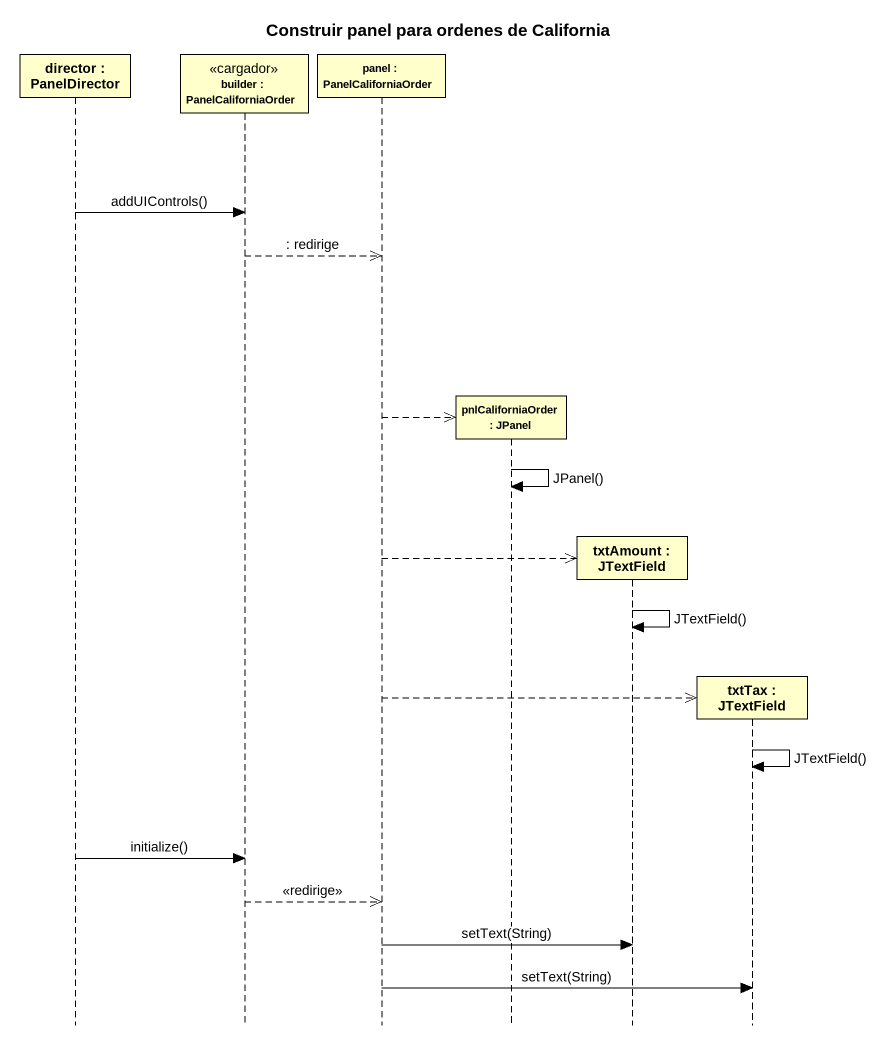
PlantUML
@startuml
title Construir panel para ordenes de California
hide footbox
participant "director : PanelDirector" as director
participant "builder : PanelCaliforniaOrder" as builder <<cargador>>
participant "panel : PanelCaliforniaOrder" as panel
participant "pnlCaliforniaOrder : JPanel" as pnlCaliforniaOrder
participant "txtAmount : JTextField" as txtAmount
participant "txtTax : JTextField" as txtTax

director -> builder : addUIControls()
builder -->> panel : : redirige
panel -->> pnlCaliforniaOrder **
pnlCaliforniaOrder -> pnlCaliforniaOrder : JPanel()
panel -->> txtAmount **
txtAmount -> txtAmount : JTextField()
panel -->> txtTax **
txtTax -> txtTax : JTextField()
director -> builder : initialize()
builder -->> panel : <<redirige>>
panel -> txtAmount : setText(String)
panel -> txtTax : setText(String)
@enduml
